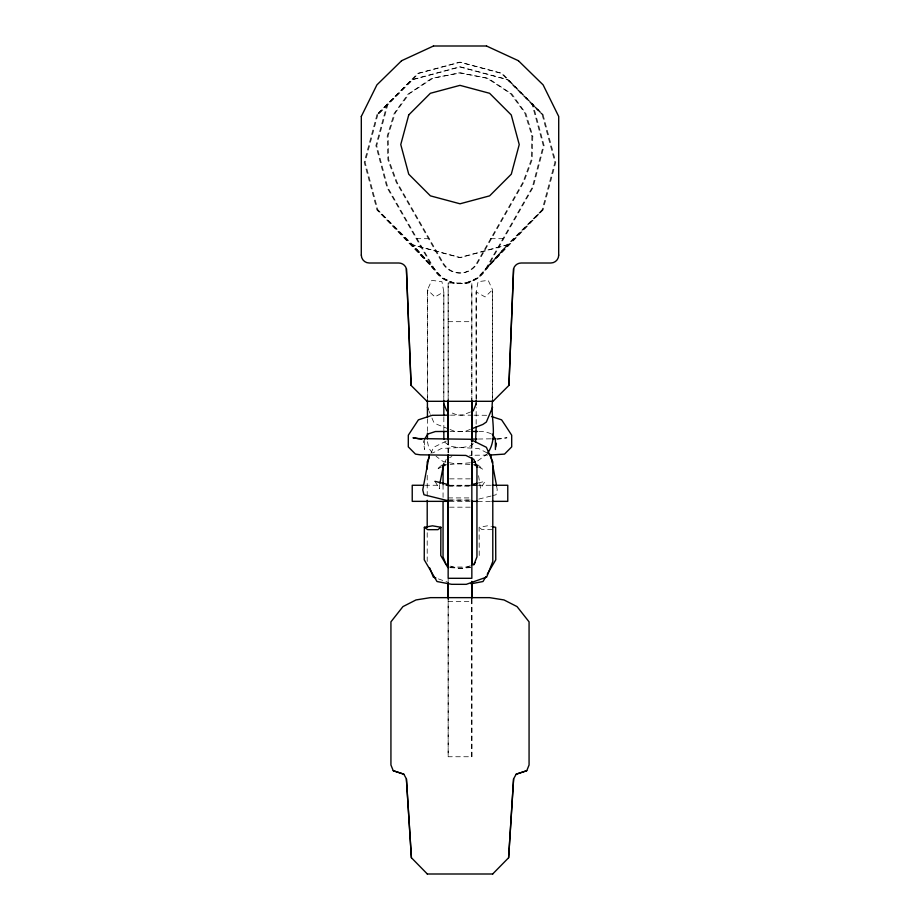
<?xml version="1.0" encoding="UTF-8"?>
<svg xmlns="http://www.w3.org/2000/svg" width="920" height="920" viewBox="0 0 920 920"><rect width="100%" height="100%" fill="white"/><g stroke="black" fill="none" stroke-linecap="round" stroke-linejoin="round"><path stroke-width="0.69" stroke-dasharray="4.6 3.45" d="M427.202 561.476L427.202 531.61M427.213 496.053L427.213 474.72M427.455 400.671L427.455 289.788L431.802 280.358L441.933 281.681L443.842 291.927L443.842 399.05M443.06 497.375L443.06 484.633M471.845 599.207L471.845 756.746L448.155 756.746L448.155 599.207M448.155 452.973L448.155 440.185M448.155 282.992L448.155 399.636L448.155 282.992L471.845 282.992L471.845 399.636L471.845 282.992M471.845 756.746L471.845 598.023M476.157 424.131L476.157 407.456M476.192 399.579L476.157 291.927L478.066 281.681L488.198 280.358L492.545 289.788L492.591 397.348M424.58 440.277L424.591 449.5L423.246 440.68M439.633 484.656L439.449 488.716L434.964 481.332M377.004 114.54L364.228 162.219L377.004 209.886L433.193 268.352A30.394 30.394 0 0 0 485.978 268.352L542.144 209.886L554.909 162.219L542.144 114.54L501.354 73.358L459.586 62.192L417.818 73.358L377.004 114.54L411.895 79.649L459.574 66.872L507.242 79.649L542.144 114.54M377.855 114.54L365.091 162.219L377.855 209.886L434.022 268.352A30.394 30.394 0 0 0 486.806 268.352L542.995 209.886L555.772 162.219L542.995 114.54L502.182 73.358L460.414 62.192L418.646 73.358L377.855 114.54L412.758 79.649L460.425 66.872L508.104 79.649L542.995 114.54M387.193 103.879L375.889 145.613L386.929 187.427L433.193 268.352L411.895 244.789L377.004 209.886M388.022 103.879L376.717 145.613L387.757 187.427L434.022 268.352L412.758 244.789L377.855 209.886M430.94 453.399L433.607 447.315L447.384 440.507M445.073 461.955L446.211 459.333M542.144 209.886L507.242 244.789L485.978 268.352L532.243 187.427L543.283 145.613L531.978 103.879M542.995 209.886L508.104 244.789L486.806 268.352L533.071 187.427L544.111 145.613L532.806 103.879M441.841 465.06L436.827 469.407L441.404 467.026M473.317 443.67L469.89 446.2L462.909 447.384L441.428 448.477L432.986 452.87M477.675 460.931L487.036 453.985M449.604 457.654L451.869 456.538M465.934 282.992L477.514 277.817L507.242 244.789L459.574 257.554L411.895 244.789L441.657 277.817L453.238 282.992M466.762 282.992L478.342 277.817L508.104 244.789L460.425 257.554L412.758 244.789L442.485 277.817L454.066 282.992M470.546 411.953L462.565 415.081L450.144 415.173M470.327 429.353L465.301 431.33L449.638 431.445M470.292 565.777L462.955 568.387L449.109 567.571M491.073 496.041L477.721 499.341M492.315 495.719L496.041 494.753L497.237 489.934L496.593 485.909M478.285 482.966L485.035 481.332L480.55 488.716L478.526 475.329M470.89 567.571L457.044 568.387L449.707 565.777M479.228 555.496L479.113 527.264L487.519 525.814L491.579 526.562M470.189 462.794L450.064 464.439M496.938 439.415L507.012 437.793L496.305 438.713M490.877 438.828L478.388 439.035M487.68 455.089L469.579 455.296M416.242 238.694L429.353 238.694M490.647 238.694L503.757 238.694M448.155 321.69L471.845 321.69M449.546 478.86L470.453 478.86M424.971 485.265L440.53 485.265M449.029 485.265L470.971 485.265M478.055 485.265L490.785 485.265M449.546 485.886L470.453 485.886M448.155 486.001L471.845 486.001M448.155 497.916L471.845 497.916M449.546 500.054L470.453 500.054M448.155 500.158L471.845 500.158M449.443 501.354L470.557 501.354M477.71 501.354L490.601 501.354M449.546 507.184L470.453 507.184M449.546 567.053L470.453 567.053M448.155 601.588L471.845 601.588M492.246 529.678L482.034 529.655L479.113 527.264M472.615 415.196L457.435 415.081L449.454 411.953M473.995 415.207L487.796 415.299M470.361 431.445L454.698 431.33L449.673 429.353M478.906 431.503L484.598 431.537L490.877 433.607M469.936 464.439L454.974 463.668L447.235 462.357M445.947 462.139L443.371 461.702L436.08 456.297M438.426 578.898L447.35 582.072M448.419 428.858L437.103 424.43L433.642 422.038L430.525 414.667M487.013 452.87L478.572 448.477L457.091 447.384L450.11 446.2L444.406 441.979M478.595 467.026L483.172 469.407L478.159 465.06M432.273 452.996L428.812 448.005L427.455 441.703M428.973 410.987L430.008 413.436M492.545 400.671L492.545 289.788L485.116 296.941L476.157 291.927L476.157 399.05M443.808 401.005L443.842 291.927L434.884 296.941L427.455 289.788L427.409 397.348M448.155 440.036L448.155 453.353M448.155 579.163L448.155 582.038M448.155 598.023L448.155 756.746M443.842 417.197L443.842 429.674M427.455 418.761L427.455 433.101M471.845 442.566L471.845 457.228L471.845 442.566M531.909 135.769L531.288 159.689L522.985 182.137L476.721 263.062A19.745 19.745 0 0 1 442.428 263.074L396.175 182.137L387.906 159.861L387.205 136.125L394.162 113.413L408.043 94.127L431.537 78.453L459.218 72.852L486.956 78.177L510.6 93.621L524.756 112.918L531.909 135.769M532.795 136.125L532.093 159.861L523.825 182.137L477.549 263.062A19.745 19.745 0 0 1 443.302 263.051L397.014 182.137L388.711 159.689L388.091 135.769L395.243 112.918L409.4 93.621L433.044 78.177L460.782 72.852L488.462 78.453L511.957 94.127L525.837 113.413L532.795 136.125"/><path stroke-width="1.38" d="M361.284 255.116L361.318 116.483M427.202 527.344L427.213 500.319M427.213 469.027L427.213 461.921L429.341 457.044M443.06 501.63L443.049 556.865L446.027 564.466M443.06 484.633L443.06 464.796M448.155 500.273L448.155 578.3L471.845 578.3L471.845 457.654M448.155 485.15L448.155 455.446M448.155 400.809L448.155 439.702L448.155 400.384M471.845 565.029L471.845 500.606M471.845 485.15L471.845 458.309M471.845 400.809L471.845 441.611L471.845 400.384M476.157 426.903L475.594 441.979M476.157 404.662L476.157 400.453M492.591 400.2C490.13 417.438 498.456 437.989 487.726 452.996M447.706 567.306L440.772 555.496L440.887 527.264L432.48 525.814L424.361 527.309L424.235 559.82L437 581.52L451.639 584.315L466.279 584.338L486.68 577.082L492.798 561.476L492.786 461.921L486.392 447.315L470.108 439.265L418.266 438.587L412.988 437.793L421.797 439.208M426.972 401.304L492.993 401.304L508.932 385.399L513.578 268.732A7.9 7.9 0 0 1 521.168 263.005L550.827 263.005A7.9 7.9 0 0 0 558.716 255.116M508.932 385.399L513.613 268.732M492.671 874L508.61 857.762L513.578 778.906L516.189 774.18L526.757 770.707L529.069 765.003L529.069 621.839L517.051 606.602L503.999 599.943L489.589 597.644L430.41 597.644L416.001 599.943L402.948 606.602L390.931 621.839L390.931 765.003L393.242 770.707L403.811 774.18L406.421 778.906L411.424 857.762L427.328 874M508.61 857.762L513.613 778.906M495.788 446.982L496.363 443.198M429.364 454.756L422.763 489.934L423.959 494.753L449.144 501.02M439.898 483.322L443.854 463.323M473.972 564.466L476.951 556.865L476.94 464.796M473.202 410.918L476.18 403.857M492.591 407.296L486.358 422.038L482.897 424.43L471.58 428.858M442.773 467.187L443.923 464.577M361.284 116.483L376.912 84.882L401.568 60.754M473.673 564.938L475.065 562.58M485.841 576.702L483 581.52L471.028 583.809M487.255 574.287L495.765 559.82L495.638 527.309L492.924 526.803M424.591 439.058L427.869 434.022L435.401 431.537L448.212 431.445M440.887 527.264L437.966 529.655L427.754 529.678L424.361 527.309M442.543 466.428L445.981 464.646M401.522 60.754L433.504 46M526.757 770.707L516.189 774.18M471.534 484.61L476.94 483.299M471.477 462.576L475.341 461.921M492.234 438.805L494.948 438.736M490.371 455.032L504.539 454.1L511.704 446.867L511.692 435.206L505.379 425.488L501.595 419.842L491.556 416.541M471.258 439.093L476.962 439.047M448.764 415.184L432.204 415.299L418.404 419.842L408.308 435.206L408.296 446.867L415.46 454.1L420.187 454.813L465.876 455.423L473.788 459.333L477.227 467.187M427.282 874L492.717 874M433.469 46L486.53 46M423.556 485.265L412.229 485.265L412.229 501.354L448.005 501.354M446.188 485.265L449.029 485.265M470.971 485.265L476.64 485.265M492.2 485.265L507.771 485.265L507.771 501.354L492.027 501.354M471.994 501.354L477.71 501.354M471.787 431.445L477.48 431.491M403.811 774.18L393.242 770.707M486.496 46L518.477 60.754M434.964 481.332L448.466 484.61M435.873 577.99L433.32 577.082L429.755 567.985M488.221 453.502L490.636 454.756L492.246 462.898M474.018 464.646L477.457 466.428M518.431 60.754L543.122 84.882L558.716 116.483L558.681 255.116M361.318 255.116A7.9 7.9 0 0 0 369.219 263.005L398.831 263.005A7.9 7.9 0 0 1 406.387 268.732L411.067 385.399L427.006 401.304M492.131 434.022L495.409 439.058L495.409 449.5M443.819 403.857L446.798 410.918M427.409 407.296L428.444 409.756M492.786 465.612L496.593 485.909M476.41 464.657L476.94 467.325M406.387 778.906L411.389 857.762M406.421 268.732L411.113 385.399M443.842 400.453L443.842 415.817M427.409 400.2L427.455 417.335M448.155 454.791L448.155 567.697M443.842 431.066L443.842 439.38M427.455 433.101L427.455 438.828M448.155 582.843L448.155 598.023L448.155 582.843M471.845 581.463L471.845 598.023L471.845 581.463M408.733 114.965L400.763 144.566L408.733 174.179L430.41 195.856L460.023 203.791L489.624 195.856L511.301 174.179L519.236 144.566L511.267 114.965L489.589 93.288L459.977 85.353L430.376 93.288L408.698 114.965"/></g></svg>
